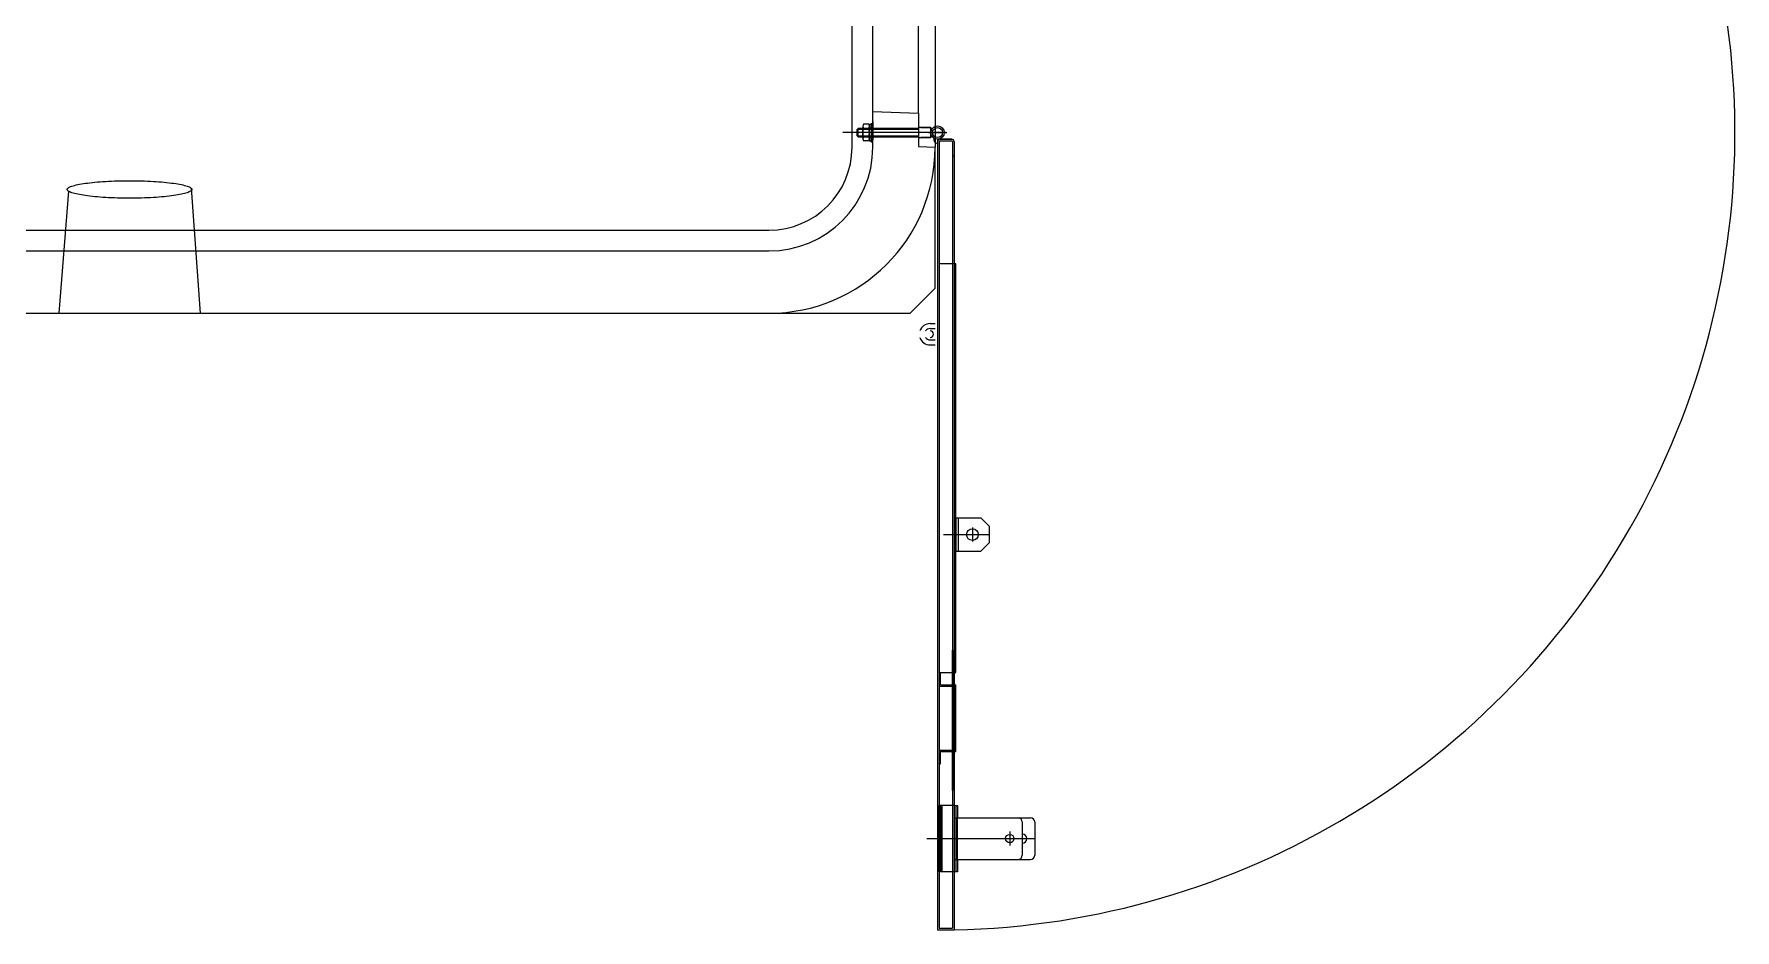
# Model space of a CAD drawing. Header units: millimetres. Extents: x -35961 to -35580, y 154458 to 154764.
# Drawn here: x -35904.781 to -35902.733, y 154629.552 to 154630.631 of the extents above; entities that cross this region are included whole.
import ezdxf

# ---------------------------------------------------------------- set-up
doc = ezdxf.new("R2010")
doc.units = ezdxf.units.MM
doc.header["$MEASUREMENT"] = 0
doc.layers.get('0').update_dxf_attribs({"color": 253})
for name, color, linetype in [('CONTORNO', 7, 'ByBlock'), ('EJES', 7, 'ByBlock'), ('HORMIGON', 7, 'ByBlock'), ('OLCULTA', 7, 'ByBlock'), ('PUERTA', 7, 'ByBlock')]:
    doc.layers.add(name, color=color, linetype=linetype)

msp = doc.modelspace()

# ---------------------------------------------------------------- linework, layer by layer
msp.add_line((-35903.771, 154630.5341, 0), (-35903.771, 154631.4373, 0))
at = {"layer": 'CONTORNO'}
for p, q in [((-35903.796, 154630.4945, 0), (-35903.796, 154633.8445, 0)), ((-35903.6958, 154633.8058, 0), (-35903.696, 154630.4945, 0)), ((-35903.771, 154630.4945, 0), (-35903.771, 154630.5397, 0)), ((-35903.771, 154630.5373, 0), (-35903.716, 154630.5353, 0)), ((-35903.716, 154630.5353, 0), (-35903.716, 154630.4952, 0)), ((-35903.716, 154630.4952, 0), (-35903.696, 154630.4945, 0)), ((-35903.696, 154630.3245, 0), (-35903.696, 154630.4945, 0)), ((-35904.896, 154630.3945, 0), (-35903.896, 154630.3945, 0)), ((-35904.896, 154630.3695, 0), (-35903.896, 154630.3695, 0)), ((-35903.726, 154630.2945, 0), (-35903.696, 154630.3245, 0)), ((-35904.896, 154630.2945, 0), (-35903.726, 154630.2945, 0))]:
    msp.add_line(p, q, dxfattribs=at)
for radius in [0.2, 0.1, 0.125]:
    msp.add_arc((-35903.896, 154630.4945, 0), radius, 270, 0, dxfattribs=at)
at = {"layer": 'EJES'}
msp.add_arc((-35903.693, 154630.512, 0), 0.9602, 271.1935, 91.3725, dxfattribs=at)
at = {"layer": 'HORMIGON'}
msp.add_line((-35903.716, 154630.5353, 0), (-35903.716, 154631.4392, 0), dxfattribs=at)
at = {"layer": 'OLCULTA'}
for p, q in [((-35904.7303, 154630.449, 0), (-35904.7284, 154630.4494, 0)), ((-35904.7284, 154630.4494, 0), (-35904.7262, 154630.4498, 0)), ((-35904.7262, 154630.4498, 0), (-35904.724, 154630.4502, 0)), ((-35904.724, 154630.4502, 0), (-35904.7216, 154630.4506, 0)), ((-35904.7216, 154630.4506, 0), (-35904.719, 154630.451, 0)), ((-35904.719, 154630.451, 0), (-35904.7164, 154630.4513, 0)), ((-35904.7164, 154630.4513, 0), (-35904.7136, 154630.4517, 0)), ((-35904.7136, 154630.4517, 0), (-35904.7107, 154630.452, 0)), ((-35904.7107, 154630.452, 0), (-35904.7077, 154630.4523, 0)), ((-35904.7077, 154630.4523, 0), (-35904.7046, 154630.4526, 0)), ((-35904.7046, 154630.4526, 0), (-35904.7014, 154630.4528, 0)), ((-35904.7014, 154630.4528, 0), (-35904.6981, 154630.4531, 0)), ((-35904.6981, 154630.4531, 0), (-35904.6947, 154630.4533, 0)), ((-35904.6947, 154630.4533, 0), (-35904.6913, 154630.4535, 0)), ((-35904.6913, 154630.4535, 0), (-35904.6878, 154630.4536, 0)), ((-35904.6878, 154630.4536, 0), (-35904.6842, 154630.4538, 0)), ((-35904.6842, 154630.4538, 0), (-35904.6806, 154630.4539, 0)), ((-35904.6806, 154630.4539, 0), (-35904.677, 154630.454, 0)), ((-35904.677, 154630.454, 0), (-35904.6733, 154630.454, 0)), ((-35904.6733, 154630.454, 0), (-35904.6697, 154630.4541, 0)), ((-35904.6697, 154630.4541, 0), (-35904.666, 154630.4541, 0)), ((-35904.666, 154630.4541, 0), (-35904.6623, 154630.4541, 0)), ((-35904.6623, 154630.4541, 0), (-35904.6586, 154630.454, 0)), ((-35904.6586, 154630.454, 0), (-35904.655, 154630.454, 0)), ((-35904.655, 154630.454, 0), (-35904.6514, 154630.4539, 0)), ((-35904.6514, 154630.4539, 0), (-35904.6478, 154630.4538, 0)), ((-35904.6478, 154630.4538, 0), (-35904.6442, 154630.4536, 0)), ((-35904.6442, 154630.4536, 0), (-35904.6407, 154630.4535, 0)), ((-35904.6407, 154630.4535, 0), (-35904.6373, 154630.4533, 0)), ((-35904.6373, 154630.4533, 0), (-35904.6339, 154630.4531, 0)), ((-35904.6339, 154630.4531, 0), (-35904.6306, 154630.4528, 0)), ((-35904.6306, 154630.4528, 0), (-35904.6274, 154630.4526, 0)), ((-35904.6274, 154630.4526, 0), (-35904.6243, 154630.4523, 0)), ((-35904.6243, 154630.4523, 0), (-35904.6213, 154630.452, 0)), ((-35904.6213, 154630.452, 0), (-35904.6184, 154630.4517, 0)), ((-35904.6184, 154630.4517, 0), (-35904.6156, 154630.4513, 0)), ((-35904.6156, 154630.4513, 0), (-35904.613, 154630.451, 0)), ((-35904.613, 154630.451, 0), (-35904.6104, 154630.4506, 0)), ((-35904.6104, 154630.4506, 0), (-35904.608, 154630.4502, 0)), ((-35904.608, 154630.4502, 0), (-35904.6058, 154630.4498, 0)), ((-35904.6058, 154630.4498, 0), (-35904.6036, 154630.4494, 0)), ((-35904.6036, 154630.4494, 0), (-35904.6017, 154630.449, 0)), ((-35904.7393, 154630.4413, 0), (-35904.751, 154630.2945, 0)), ((-35904.741, 154630.4436, 0), (-35904.7409, 154630.4441, 0)), ((-35904.7409, 154630.443, 0), (-35904.741, 154630.4436, 0)), ((-35904.7409, 154630.4441, 0), (-35904.7406, 154630.4446, 0)), ((-35904.7406, 154630.4425, 0), (-35904.7409, 154630.443, 0)), ((-35904.7406, 154630.4446, 0), (-35904.7402, 154630.4451, 0)), ((-35904.7402, 154630.442, 0), (-35904.7406, 154630.4425, 0)), ((-35904.7402, 154630.4451, 0), (-35904.7396, 154630.4456, 0)), ((-35904.7396, 154630.4415, 0), (-35904.7402, 154630.442, 0)), ((-35904.7396, 154630.4456, 0), (-35904.7388, 154630.4461, 0)), ((-35904.7388, 154630.441, 0), (-35904.7396, 154630.4415, 0)), ((-35904.7388, 154630.4461, 0), (-35904.7378, 154630.4466, 0)), ((-35904.7378, 154630.4405, 0), (-35904.7388, 154630.441, 0)), ((-35904.7378, 154630.4466, 0), (-35904.7366, 154630.4471, 0)), ((-35904.7366, 154630.44, 0), (-35904.7378, 154630.4405, 0)), ((-35904.7366, 154630.4471, 0), (-35904.7353, 154630.4476, 0)), ((-35904.7353, 154630.4395, 0), (-35904.7366, 154630.44, 0)), ((-35904.7353, 154630.4476, 0), (-35904.7338, 154630.448, 0)), ((-35904.7338, 154630.4391, 0), (-35904.7353, 154630.4395, 0)), ((-35904.7338, 154630.448, 0), (-35904.7321, 154630.4485, 0)), ((-35904.7321, 154630.4386, 0), (-35904.7338, 154630.4391, 0)), ((-35904.7321, 154630.4485, 0), (-35904.7303, 154630.449, 0)), ((-35904.7303, 154630.4381, 0), (-35904.7321, 154630.4386, 0)), ((-35904.7284, 154630.4377, 0), (-35904.7303, 154630.4381, 0)), ((-35904.7262, 154630.4373, 0), (-35904.7284, 154630.4377, 0)), ((-35904.724, 154630.4369, 0), (-35904.7262, 154630.4373, 0)), ((-35904.7216, 154630.4365, 0), (-35904.724, 154630.4369, 0)), ((-35904.719, 154630.4361, 0), (-35904.7216, 154630.4365, 0)), ((-35904.7164, 154630.4358, 0), (-35904.719, 154630.4361, 0)), ((-35904.7136, 154630.4354, 0), (-35904.7164, 154630.4358, 0)), ((-35904.7107, 154630.4351, 0), (-35904.7136, 154630.4354, 0)), ((-35904.7077, 154630.4348, 0), (-35904.7107, 154630.4351, 0)), ((-35904.7046, 154630.4345, 0), (-35904.7077, 154630.4348, 0)), ((-35904.7014, 154630.4343, 0), (-35904.7046, 154630.4345, 0)), ((-35904.6981, 154630.434, 0), (-35904.7014, 154630.4343, 0)), ((-35904.6947, 154630.4338, 0), (-35904.6981, 154630.434, 0)), ((-35904.6913, 154630.4336, 0), (-35904.6947, 154630.4338, 0)), ((-35904.6878, 154630.4335, 0), (-35904.6913, 154630.4336, 0)), ((-35904.6842, 154630.4333, 0), (-35904.6878, 154630.4335, 0)), ((-35904.6806, 154630.4332, 0), (-35904.6842, 154630.4333, 0)), ((-35904.677, 154630.4331, 0), (-35904.6806, 154630.4332, 0)), ((-35904.6733, 154630.4331, 0), (-35904.677, 154630.4331, 0)), ((-35904.6697, 154630.433, 0), (-35904.6733, 154630.4331, 0)), ((-35904.666, 154630.433, 0), (-35904.6697, 154630.433, 0)), ((-35904.6623, 154630.433, 0), (-35904.666, 154630.433, 0)), ((-35904.6586, 154630.4331, 0), (-35904.6623, 154630.433, 0)), ((-35904.655, 154630.4331, 0), (-35904.6586, 154630.4331, 0)), ((-35904.6514, 154630.4332, 0), (-35904.655, 154630.4331, 0)), ((-35904.6478, 154630.4333, 0), (-35904.6514, 154630.4332, 0)), ((-35904.6442, 154630.4335, 0), (-35904.6478, 154630.4333, 0)), ((-35904.6407, 154630.4336, 0), (-35904.6442, 154630.4335, 0)), ((-35904.6373, 154630.4338, 0), (-35904.6407, 154630.4336, 0)), ((-35904.6339, 154630.434, 0), (-35904.6373, 154630.4338, 0)), ((-35904.6306, 154630.4343, 0), (-35904.6339, 154630.434, 0)), ((-35904.6274, 154630.4345, 0), (-35904.6306, 154630.4343, 0)), ((-35904.6243, 154630.4348, 0), (-35904.6274, 154630.4345, 0)), ((-35904.6213, 154630.4351, 0), (-35904.6243, 154630.4348, 0)), ((-35904.6184, 154630.4354, 0), (-35904.6213, 154630.4351, 0)), ((-35904.6156, 154630.4358, 0), (-35904.6184, 154630.4354, 0)), ((-35904.613, 154630.4361, 0), (-35904.6156, 154630.4358, 0)), ((-35904.6104, 154630.4365, 0), (-35904.613, 154630.4361, 0)), ((-35904.608, 154630.4369, 0), (-35904.6104, 154630.4365, 0)), ((-35904.6058, 154630.4373, 0), (-35904.608, 154630.4369, 0)), ((-35904.6036, 154630.4377, 0), (-35904.6058, 154630.4373, 0)), ((-35904.6017, 154630.4381, 0), (-35904.6036, 154630.4377, 0)), ((-35904.6017, 154630.449, 0), (-35904.5999, 154630.4485, 0)), ((-35904.5999, 154630.4386, 0), (-35904.6017, 154630.4381, 0)), ((-35904.5999, 154630.4485, 0), (-35904.5982, 154630.448, 0)), ((-35904.5982, 154630.4391, 0), (-35904.5999, 154630.4386, 0)), ((-35904.5982, 154630.448, 0), (-35904.5967, 154630.4476, 0)), ((-35904.5967, 154630.4395, 0), (-35904.5982, 154630.4391, 0)), ((-35904.5967, 154630.4476, 0), (-35904.5954, 154630.4471, 0)), ((-35904.5954, 154630.44, 0), (-35904.5967, 154630.4395, 0)), ((-35904.5954, 154630.4471, 0), (-35904.5942, 154630.4466, 0)), ((-35904.5942, 154630.4405, 0), (-35904.5954, 154630.44, 0)), ((-35904.5942, 154630.4466, 0), (-35904.5932, 154630.4461, 0)), ((-35904.5932, 154630.441, 0), (-35904.5942, 154630.4405, 0)), ((-35904.5932, 154630.4461, 0), (-35904.5924, 154630.4456, 0)), ((-35904.5924, 154630.4415, 0), (-35904.5932, 154630.441, 0)), ((-35904.5924, 154630.4456, 0), (-35904.5918, 154630.4451, 0)), ((-35904.5918, 154630.442, 0), (-35904.5924, 154630.4415, 0)), ((-35904.5918, 154630.4451, 0), (-35904.5914, 154630.4446, 0)), ((-35904.5914, 154630.4425, 0), (-35904.5918, 154630.442, 0)), ((-35904.5916, 154630.4449, 0), (-35904.581, 154630.2945, 0)), ((-35904.5914, 154630.4446, 0), (-35904.5911, 154630.4441, 0)), ((-35904.5911, 154630.443, 0), (-35904.5914, 154630.4425, 0)), ((-35904.5911, 154630.4441, 0), (-35904.591, 154630.4436, 0)), ((-35904.591, 154630.4436, 0), (-35904.5911, 154630.443, 0))]:
    msp.add_line(p, q, dxfattribs=at)
at = {"layer": 'PUERTA'}
for p, q in [((-35903.683, 154630.512, 0), (-35903.8072, 154630.512, 0)), ((-35903.7887, 154630.517, 0), (-35903.7899, 154630.5158, 0)), ((-35903.7899, 154630.5082, 0), (-35903.7899, 154630.5158, 0)), ((-35903.716, 154630.5158, 0), (-35903.7899, 154630.5158, 0)), ((-35903.7887, 154630.507, 0), (-35903.7887, 154630.517, 0)), ((-35903.716, 154630.517, 0), (-35903.7887, 154630.517, 0)), ((-35903.783, 154630.5195, 0), (-35903.783, 154630.517, 0)), ((-35903.775, 154630.517, 0), (-35903.783, 154630.517, 0)), ((-35903.783, 154630.507, 0), (-35903.783, 154630.517, 0)), ((-35903.7758, 154630.522, 0), (-35903.7822, 154630.522, 0)), ((-35903.775, 154630.522, 0), (-35903.773, 154630.522, 0)), ((-35903.775, 154630.522, 0), (-35903.775, 154630.5175, 0)), ((-35903.775, 154630.5065, 0), (-35903.775, 154630.5175, 0)), ((-35903.773, 154630.5175, 0), (-35903.775, 154630.5175, 0)), ((-35903.773, 154630.523, 0), (-35903.771, 154630.523, 0)), ((-35903.773, 154630.523, 0), (-35903.773, 154630.5175, 0)), ((-35903.771, 154630.518, 0), (-35903.773, 154630.518, 0)), ((-35903.773, 154630.5175, 0), (-35903.773, 154630.5065, 0)), ((-35903.771, 154630.5254, 0), (-35903.771, 154630.5204, 0)), ((-35903.771, 154630.5204, 0), (-35903.771, 154630.5084, 0)), ((-35903.701, 154630.518, 0), (-35903.716, 154630.518, 0)), ((-35903.716, 154630.518, 0), (-35903.716, 154630.506, 0)), ((-35903.713, 154630.518, 0), (-35903.701, 154630.518, 0)), ((-35903.704, 154630.512, 0), (-35903.682, 154630.512, 0)), ((-35903.703, 154630.512, 0), (-35903.683, 154630.512, 0)), ((-35903.701, 154630.518, 0), (-35903.701, 154630.512, 0)), ((-35903.701, 154630.506, 0), (-35903.701, 154630.518, 0)), ((-35903.701, 154630.512, 0), (-35903.701, 154630.506, 0)), ((-35903.7887, 154630.507, 0), (-35903.7899, 154630.5082, 0)), ((-35903.7899, 154630.5082, 0), (-35903.716, 154630.5082, 0)), ((-35903.7887, 154630.507, 0), (-35903.716, 154630.507, 0)), ((-35903.775, 154630.507, 0), (-35903.783, 154630.507, 0)), ((-35903.783, 154630.507, 0), (-35903.783, 154630.5045, 0)), ((-35903.7758, 154630.502, 0), (-35903.7822, 154630.502, 0)), ((-35903.773, 154630.5065, 0), (-35903.775, 154630.5065, 0)), ((-35903.775, 154630.5065, 0), (-35903.775, 154630.502, 0)), ((-35903.775, 154630.502, 0), (-35903.773, 154630.502, 0)), ((-35903.773, 154630.5065, 0), (-35903.773, 154630.501, 0)), ((-35903.771, 154630.506, 0), (-35903.773, 154630.506, 0)), ((-35903.773, 154630.501, 0), (-35903.771, 154630.501, 0)), ((-35903.771, 154630.5084, 0), (-35903.771, 154630.5034, 0)), ((-35903.716, 154630.506, 0), (-35903.701, 154630.506, 0)), ((-35903.701, 154630.506, 0), (-35903.713, 154630.506, 0)), ((-35903.693, 154630.504, 0), (-35903.693, 154629.552, 0)), ((-35903.676, 154630.504, 0), (-35903.693, 154630.504, 0)), ((-35903.693, 154630.501, 0), (-35903.693, 154630.4747, 0)), ((-35903.691, 154630.501, 0), (-35903.691, 154629.554, 0)), ((-35903.691, 154630.501, 0), (-35903.691, 154630.4738, 0)), ((-35903.69, 154630.504, 0), (-35903.676, 154630.504, 0)), ((-35903.69, 154630.502, 0), (-35903.676, 154630.502, 0)), ((-35903.69, 154630.502, 0), (-35903.676, 154630.502, 0)), ((-35903.675, 154630.501, 0), (-35903.675, 154630.028, 0)), ((-35903.675, 154630.501, 0), (-35903.675, 154630.484, 0)), ((-35903.673, 154630.501, 0), (-35903.673, 154630.028, 0)), ((-35903.673, 154630.501, 0), (-35903.673, 154630.484, 0)), ((-35903.675, 154630.484, 0), (-35903.673, 154630.484, 0)), ((-35903.671, 154630.354, 0), (-35903.691, 154630.354, 0)), ((-35903.6725, 154629.862, 0), (-35903.6725, 154630.354, 0)), ((-35903.671, 154629.862, 0), (-35903.671, 154630.354, 0)), ((-35903.702, 154630.282, 0), (-35903.702, 154630.282, 0)), ((-35903.702, 154630.282, 0), (-35903.696, 154630.282, 0)), ((-35903.702, 154630.276, 0), (-35903.696, 154630.276, 0)), ((-35903.702, 154630.2624, 0), (-35903.696, 154630.2624, 0)), ((-35903.702, 154630.2564, 0), (-35903.696, 154630.2564, 0)), ((-35903.671, 154630.048, 0), (-35903.641, 154630.048, 0)), ((-35903.671, 154630.048, 0), (-35903.671, 154630.008, 0)), ((-35903.668, 154630.048, 0), (-35903.668, 154630.008, 0)), ((-35903.641, 154630.048, 0), (-35903.631, 154630.038, 0)), ((-35903.686, 154630.028, 0), (-35903.631, 154630.028, 0)), ((-35903.675, 154630.028, 0), (-35903.675, 154629.702, 0)), ((-35903.673, 154630.028, 0), (-35903.673, 154629.702, 0)), ((-35903.651, 154630.0365, 0), (-35903.651, 154630.0195, 0)), ((-35903.631, 154630.038, 0), (-35903.631, 154630.018, 0)), ((-35903.671, 154630.008, 0), (-35903.641, 154630.008, 0)), ((-35903.631, 154630.018, 0), (-35903.641, 154630.008, 0)), ((-35903.675, 154629.7198, 0), (-35903.675, 154629.8889, 0)), ((-35903.673, 154629.7198, 0), (-35903.673, 154629.8889, 0)), ((-35903.691, 154629.862, 0), (-35903.6895, 154629.862, 0)), ((-35903.691, 154629.862, 0), (-35903.671, 154629.862, 0)), ((-35903.6895, 154629.847, 0), (-35903.6895, 154629.862, 0)), ((-35903.691, 154629.8455, 0), (-35903.6725, 154629.8455, 0)), ((-35903.6895, 154629.847, 0), (-35903.671, 154629.847, 0)), ((-35903.6725, 154629.7685, 0), (-35903.6725, 154629.8455, 0)), ((-35903.671, 154629.767, 0), (-35903.671, 154629.847, 0)), ((-35903.691, 154629.7685, 0), (-35903.6725, 154629.7685, 0)), ((-35903.6895, 154629.767, 0), (-35903.671, 154629.767, 0)), ((-35903.6895, 154629.752, 0), (-35903.6895, 154629.767, 0)), ((-35903.691, 154629.752, 0), (-35903.6895, 154629.752, 0)), ((-35903.691, 154629.622, 0), (-35903.691, 154629.702, 0)), ((-35903.673, 154629.702, 0), (-35903.691, 154629.702, 0)), ((-35903.689, 154629.622, 0), (-35903.689, 154629.702, 0)), ((-35903.688, 154629.702, 0), (-35903.688, 154629.622, 0)), ((-35903.675, 154629.702, 0), (-35903.675, 154629.554, 0)), ((-35903.673, 154629.702, 0), (-35903.673, 154629.552, 0)), ((-35903.673, 154629.702, 0), (-35903.669, 154629.702, 0)), ((-35903.671, 154629.702, 0), (-35903.671, 154629.622, 0)), ((-35903.669, 154629.702, 0), (-35903.669, 154629.687, 0)), ((-35903.691, 154629.687, 0), (-35903.691, 154629.637, 0)), ((-35903.691, 154629.687, 0), (-35903.691, 154629.637, 0)), ((-35903.691, 154629.687, 0), (-35903.691, 154629.637, 0)), ((-35903.688, 154629.687, 0), (-35903.688, 154629.637, 0)), ((-35903.673, 154629.687, 0), (-35903.596, 154629.687, 0)), ((-35903.673, 154629.687, 0), (-35903.581, 154629.687, 0)), ((-35903.669, 154629.637, 0), (-35903.669, 154629.687, 0)), ((-35903.591, 154629.682, 0), (-35903.591, 154629.642, 0)), ((-35903.576, 154629.682, 0), (-35903.576, 154629.642, 0)), ((-35903.706, 154629.662, 0), (-35903.591, 154629.662, 0)), ((-35903.691, 154629.662, 0), (-35903.576, 154629.662, 0)), ((-35903.606, 154629.6705, 0), (-35903.606, 154629.6535, 0)), ((-35903.591, 154629.6705, 0), (-35903.591, 154629.6535, 0)), ((-35903.673, 154629.637, 0), (-35903.596, 154629.637, 0)), ((-35903.673, 154629.637, 0), (-35903.581, 154629.637, 0)), ((-35903.669, 154629.637, 0), (-35903.669, 154629.622, 0)), ((-35903.673, 154629.622, 0), (-35903.691, 154629.622, 0)), ((-35903.669, 154629.622, 0), (-35903.673, 154629.622, 0)), ((-35903.693, 154629.552, 0), (-35903.673, 154629.552, 0)), ((-35903.691, 154629.554, 0), (-35903.675, 154629.554, 0))]:
    msp.add_line(p, q, dxfattribs=at)
for centre, radius in [((-35903.693, 154630.512, 0), 0.008), ((-35903.693, 154630.512, 0), 0.006), ((-35903.651, 154630.028, 0), 0.007), ((-35903.606, 154629.662, 0), 0.005)]:
    msp.add_circle(centre, radius, dxfattribs=at)
for centre, radius, start, end in [((-35903.7788, 154630.5195, 0), 0.00415, 142.9514, 217.0486), ((-35903.7677, 154630.512, 0), 0.0153, 160.9787, 199.0213), ((-35903.7791, 154630.5195, 0), 0.00415, 322.9514, 37.0486), ((-35903.7903, 154630.512, 0), 0.0153, 340.9787, 19.0213), ((-35903.7009, 154630.512, 0), 0.00488, 73.034, 91.0139), ((-35903.7788, 154630.5045, 0), 0.00415, 142.9514, 217.0486), ((-35903.7791, 154630.5045, 0), 0.00415, 322.9514, 37.0486), ((-35903.7009, 154630.512, 0), 0.00488, 268.9861, 286.7787), ((-35903.6927, 154630.5037, 0), 0.00476, 162.2838, 266.2856), ((-35903.69, 154630.501, 0), 0.003, 90, 180), ((-35903.69, 154630.501, 0), 0.001, 90, 180), ((-35903.676, 154630.501, 0), 0.003, 0, 90), ((-35903.676, 154630.501, 0), 0.001, 0, 90), ((-35903.702, 154630.2692, 0), 0.0128, 90, 161.7744), ((-35903.702, 154630.2692, 0), 0.0128, 198.2256, 270), ((-35903.702, 154630.2692, 0), 0.00679, 90, 143.9028), ((-35903.702, 154630.2692, 0), 0.00679, 216.0972, 270), ((-35903.702, 154630.2692, 0), 0.004, 270, 90), ((-35903.596, 154629.682, 0), 0.005, 0, 90), ((-35903.581, 154629.682, 0), 0.005, 0, 90), ((-35903.591, 154629.662, 0), 0.0055, 270, 90), ((-35903.596, 154629.642, 0), 0.005, 270, 0), ((-35903.581, 154629.642, 0), 0.005, 270, 0)]:
    msp.add_arc(centre, radius, start, end, dxfattribs=at)

doc.saveas('drawing.dxf')
